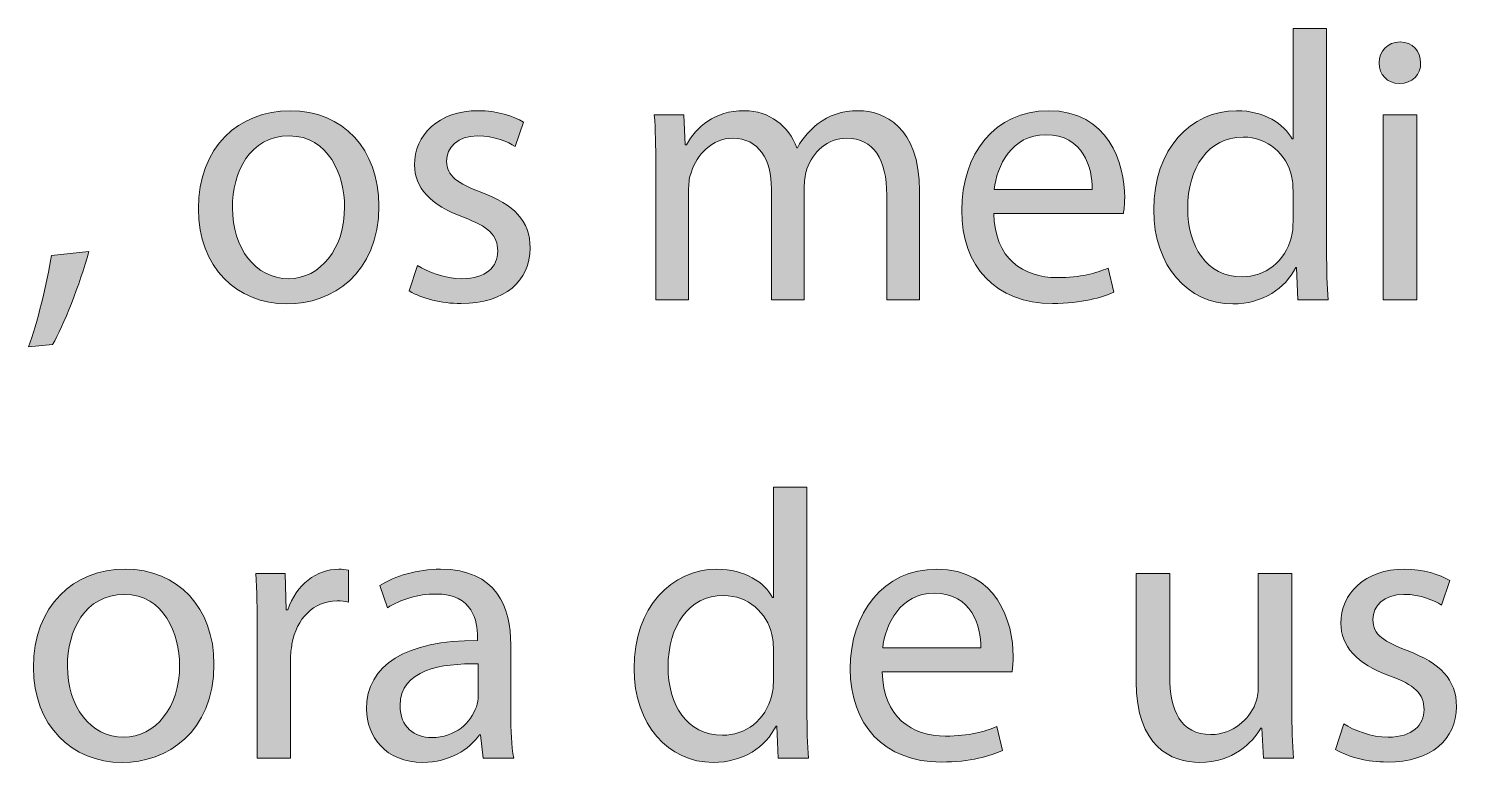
# Model space of a CAD drawing. Header units: inches. Extents: x -507 to 1392, y -754 to 68.
# Drawn here: x 1084.18 to 1121.58, y -216.06 to -196.85 of the extents above; entities that cross this region are included whole.
import ezdxf

# ---------------------------------------------------------------- set-up
doc = ezdxf.new("R2010")
doc.units = ezdxf.units.IN
doc.header["$MEASUREMENT"] = 0
doc.layers.add('back', color=7, linetype='Continuous')

# ---------------------------------------------------------------- blocks, each defined once
blk = doc.blocks.new('block 162')
at = {"layer": 'back', "true_color": 0x231f20}
h = blk.add_hatch(color=250, dxfattribs=at)
h.dxf.hatch_style = 2
edge = h.paths.add_edge_path()
edge.add_spline(control_points=[(1118.176, -196.851), (1118.176, -196.851), (1118.176, -202.697), (1118.176, -202.697), (1118.176, -203.127), (1118.186, -203.617), (1118.216, -203.947), (1118.216, -203.947), (1117.426, -203.947), (1117.426, -203.947), (1117.426, -203.947), (1117.387, -203.107), (1117.387, -203.107), (1117.387, -203.107), (1117.366, -203.107), (1117.366, -203.107), (1117.097, -203.647), (1116.507, -204.057), (1115.717, -204.057), (1114.548, -204.057), (1113.648, -203.067), (1113.648, -201.598), (1113.639, -199.989), (1114.638, -199), (1115.817, -199), (1116.557, -199), (1117.057, -199.349), (1117.276, -199.739), (1117.276, -199.739), (1117.296, -199.739), (1117.296, -199.739), (1117.296, -199.739), (1117.296, -196.851), (1117.296, -196.851), (1117.296, -196.851), (1118.176, -196.851), (1118.176, -196.851)], knot_values=[0, 0, 0, 0, 1, 1, 1, 2, 2, 2, 3, 3, 3, 4, 4, 4, 5, 5, 5, 6, 6, 6, 7, 7, 7, 8, 8, 8, 9, 9, 9, 10, 10, 10, 11, 11, 11, 12, 12, 12, 12], degree=3, periodic=1)
edge = h.paths.add_edge_path()
edge.add_spline(control_points=[(1117.296, -201.078), (1117.296, -200.968), (1117.286, -200.818), (1117.257, -200.708), (1117.126, -200.149), (1116.646, -199.689), (1115.987, -199.689), (1115.077, -199.689), (1114.538, -200.489), (1114.538, -201.558), (1114.538, -202.538), (1115.018, -203.347), (1115.967, -203.347), (1116.557, -203.347), (1117.097, -202.958), (1117.257, -202.298), (1117.286, -202.178), (1117.296, -202.058), (1117.296, -201.918), (1117.296, -201.918), (1117.296, -201.078), (1117.296, -201.078)], knot_values=[0, 0, 0, 0, 1, 1, 1, 2, 2, 2, 3, 3, 3, 4, 4, 4, 5, 5, 5, 6, 6, 6, 7, 7, 7, 7], degree=3, periodic=1)
h = blk.add_hatch(color=250, dxfattribs=at)
h.dxf.hatch_style = 2
edge = h.paths.add_edge_path()
edge.add_spline(control_points=[(1120.638, -197.75), (1120.647, -198.05), (1120.428, -198.29), (1120.078, -198.29), (1119.769, -198.29), (1119.549, -198.05), (1119.549, -197.75), (1119.549, -197.44), (1119.778, -197.201), (1120.098, -197.201), (1120.428, -197.201), (1120.638, -197.44), (1120.638, -197.75)], knot_values=[0, 0, 0, 0, 1, 1, 1, 2, 2, 2, 3, 3, 3, 4, 4, 4, 4], degree=3, periodic=1)
h.paths.add_polyline_path([(1119.658, -203.947), (1119.658, -199.109), (1120.538, -199.109), (1120.538, -203.947)])
h = blk.add_hatch(color=250, dxfattribs=at)
h.dxf.hatch_style = 2
edge = h.paths.add_edge_path()
edge.add_spline(control_points=[(1093.356, -201.488), (1093.356, -203.277), (1092.117, -204.057), (1090.947, -204.057), (1089.639, -204.057), (1088.629, -203.097), (1088.629, -201.568), (1088.629, -199.949), (1089.688, -199), (1091.027, -199), (1092.417, -199), (1093.356, -200.009), (1093.356, -201.488)], knot_values=[0, 0, 0, 0, 1, 1, 1, 2, 2, 2, 3, 3, 3, 4, 4, 4, 4], degree=3, periodic=1)
edge = h.paths.add_edge_path()
edge.add_spline(control_points=[(1089.519, -201.538), (1089.519, -202.598), (1090.128, -203.397), (1090.987, -203.397), (1091.827, -203.397), (1092.457, -202.607), (1092.457, -201.518), (1092.457, -200.699), (1092.047, -199.659), (1091.008, -199.659), (1089.968, -199.659), (1089.519, -200.619), (1089.519, -201.538)], knot_values=[0, 0, 0, 0, 1, 1, 1, 2, 2, 2, 3, 3, 3, 4, 4, 4, 4], degree=3, periodic=1)
h = blk.add_hatch(color=250, dxfattribs=at)
h.dxf.hatch_style = 2
edge = h.paths.add_edge_path()
edge.add_spline(control_points=[(1094.368, -203.047), (1094.628, -203.217), (1095.088, -203.397), (1095.527, -203.397), (1096.167, -203.397), (1096.468, -203.077), (1096.468, -202.677), (1096.468, -202.258), (1096.218, -202.028), (1095.567, -201.788), (1094.698, -201.478), (1094.288, -200.999), (1094.288, -200.419), (1094.288, -199.639), (1094.918, -199), (1095.958, -199), (1096.447, -199), (1096.877, -199.14), (1097.146, -199.299), (1097.146, -199.299), (1096.927, -199.939), (1096.927, -199.939), (1096.737, -199.819), (1096.388, -199.659), (1095.938, -199.659), (1095.418, -199.659), (1095.128, -199.959), (1095.128, -200.319), (1095.128, -200.719), (1095.418, -200.898), (1096.048, -201.138), (1096.887, -201.458), (1097.316, -201.878), (1097.316, -202.598), (1097.316, -203.447), (1096.657, -204.047), (1095.508, -204.047), (1094.979, -204.047), (1094.488, -203.917), (1094.148, -203.717), (1094.148, -203.717), (1094.368, -203.047), (1094.368, -203.047)], knot_values=[0, 0, 0, 0, 1, 1, 1, 2, 2, 2, 3, 3, 3, 4, 4, 4, 5, 5, 5, 6, 6, 6, 7, 7, 7, 8, 8, 8, 9, 9, 9, 10, 10, 10, 11, 11, 11, 12, 12, 12, 13, 13, 13, 14, 14, 14, 14], degree=3, periodic=1)
h = blk.add_hatch(color=250, dxfattribs=at)
h.dxf.hatch_style = 2
edge = h.paths.add_edge_path()
edge.add_spline(control_points=[(1100.608, -200.419), (1100.608, -199.919), (1100.599, -199.509), (1100.568, -199.109), (1100.568, -199.109), (1101.338, -199.109), (1101.338, -199.109), (1101.338, -199.109), (1101.378, -199.889), (1101.378, -199.889), (1101.378, -199.889), (1101.408, -199.889), (1101.408, -199.889), (1101.678, -199.429), (1102.128, -199), (1102.927, -199), (1103.587, -199), (1104.087, -199.399), (1104.297, -199.969), (1104.297, -199.969), (1104.316, -199.969), (1104.316, -199.969), (1104.467, -199.699), (1104.656, -199.489), (1104.856, -199.339), (1105.146, -199.12), (1105.466, -199), (1105.926, -199), (1106.565, -199), (1107.515, -199.419), (1107.515, -201.098), (1107.515, -201.098), (1107.515, -203.947), (1107.515, -203.947), (1107.515, -203.947), (1106.655, -203.947), (1106.655, -203.947), (1106.655, -203.947), (1106.655, -201.208), (1106.655, -201.208), (1106.655, -200.279), (1106.315, -199.719), (1105.605, -199.719), (1105.106, -199.719), (1104.716, -200.089), (1104.566, -200.519), (1104.526, -200.639), (1104.496, -200.798), (1104.496, -200.958), (1104.496, -200.958), (1104.496, -203.947), (1104.496, -203.947), (1104.496, -203.947), (1103.637, -203.947), (1103.637, -203.947), (1103.637, -203.947), (1103.637, -201.048), (1103.637, -201.048), (1103.637, -200.279), (1103.297, -199.719), (1102.627, -199.719), (1102.078, -199.719), (1101.678, -200.159), (1101.538, -200.599), (1101.488, -200.729), (1101.468, -200.878), (1101.468, -201.028), (1101.468, -201.028), (1101.468, -203.947), (1101.468, -203.947), (1101.468, -203.947), (1100.608, -203.947), (1100.608, -203.947), (1100.608, -203.947), (1100.608, -200.419), (1100.608, -200.419)], knot_values=[0, 0, 0, 0, 1, 1, 1, 2, 2, 2, 3, 3, 3, 4, 4, 4, 5, 5, 5, 6, 6, 6, 7, 7, 7, 8, 8, 8, 9, 9, 9, 10, 10, 10, 11, 11, 11, 12, 12, 12, 13, 13, 13, 14, 14, 14, 15, 15, 15, 16, 16, 16, 17, 17, 17, 18, 18, 18, 19, 19, 19, 20, 20, 20, 21, 21, 21, 22, 22, 22, 23, 23, 23, 24, 24, 24, 25, 25, 25, 25], degree=3, periodic=1)
h = blk.add_hatch(color=250, dxfattribs=at)
h.dxf.hatch_style = 2
edge = h.paths.add_edge_path()
edge.add_spline(control_points=[(1109.459, -201.688), (1109.479, -202.877), (1110.238, -203.367), (1111.117, -203.367), (1111.747, -203.367), (1112.127, -203.257), (1112.457, -203.117), (1112.457, -203.117), (1112.606, -203.747), (1112.606, -203.747), (1112.297, -203.887), (1111.768, -204.047), (1110.998, -204.047), (1109.509, -204.047), (1108.619, -203.067), (1108.619, -201.608), (1108.619, -200.149), (1109.479, -199), (1110.888, -199), (1112.467, -199), (1112.887, -200.389), (1112.887, -201.278), (1112.887, -201.458), (1112.867, -201.598), (1112.856, -201.688), (1112.856, -201.688), (1109.459, -201.688), (1109.459, -201.688)], knot_values=[0, 0, 0, 0, 1, 1, 1, 2, 2, 2, 3, 3, 3, 4, 4, 4, 5, 5, 5, 6, 6, 6, 7, 7, 7, 8, 8, 8, 9, 9, 9, 9], degree=3, periodic=1)
edge = h.paths.add_edge_path()
edge.add_spline(control_points=[(1112.037, -201.059), (1112.047, -200.499), (1111.808, -199.629), (1110.817, -199.629), (1109.929, -199.629), (1109.538, -200.449), (1109.469, -201.059), (1109.469, -201.059), (1112.037, -201.059), (1112.037, -201.059)], knot_values=[0, 0, 0, 0, 1, 1, 1, 2, 2, 2, 3, 3, 3, 3], degree=3, periodic=1)
h = blk.add_hatch(color=250, dxfattribs=at)
h.dxf.hatch_style = 2
edge = h.paths.add_edge_path()
edge.add_spline(control_points=[(1084.18, -205.176), (1084.399, -204.586), (1084.669, -203.517), (1084.779, -202.788), (1084.779, -202.788), (1085.759, -202.688), (1085.759, -202.688), (1085.528, -203.537), (1085.089, -204.646), (1084.81, -205.116), (1084.81, -205.116), (1084.18, -205.176), (1084.18, -205.176)], knot_values=[0, 0, 0, 0, 1, 1, 1, 2, 2, 2, 3, 3, 3, 4, 4, 4, 4], degree=3, periodic=1)
h = blk.add_hatch(color=250, dxfattribs=at)
h.dxf.hatch_style = 2
edge = h.paths.add_edge_path()
edge.add_spline(control_points=[(1104.566, -208.851), (1104.566, -208.851), (1104.566, -214.697), (1104.566, -214.697), (1104.566, -215.127), (1104.576, -215.617), (1104.606, -215.947), (1104.606, -215.947), (1103.816, -215.947), (1103.816, -215.947), (1103.816, -215.947), (1103.777, -215.107), (1103.777, -215.107), (1103.777, -215.107), (1103.757, -215.107), (1103.757, -215.107), (1103.487, -215.647), (1102.897, -216.057), (1102.107, -216.057), (1100.938, -216.057), (1100.039, -215.067), (1100.039, -213.598), (1100.029, -211.989), (1101.028, -211), (1102.208, -211), (1102.947, -211), (1103.447, -211.349), (1103.667, -211.739), (1103.667, -211.739), (1103.687, -211.739), (1103.687, -211.739), (1103.687, -211.739), (1103.687, -208.851), (1103.687, -208.851), (1103.687, -208.851), (1104.566, -208.851), (1104.566, -208.851)], knot_values=[0, 0, 0, 0, 1, 1, 1, 2, 2, 2, 3, 3, 3, 4, 4, 4, 5, 5, 5, 6, 6, 6, 7, 7, 7, 8, 8, 8, 9, 9, 9, 10, 10, 10, 11, 11, 11, 12, 12, 12, 12], degree=3, periodic=1)
edge = h.paths.add_edge_path()
edge.add_spline(control_points=[(1103.687, -213.078), (1103.687, -212.968), (1103.677, -212.818), (1103.647, -212.708), (1103.517, -212.149), (1103.037, -211.689), (1102.378, -211.689), (1101.468, -211.689), (1100.929, -212.489), (1100.929, -213.558), (1100.929, -214.538), (1101.408, -215.347), (1102.357, -215.347), (1102.947, -215.347), (1103.487, -214.958), (1103.647, -214.298), (1103.677, -214.178), (1103.687, -214.058), (1103.687, -213.918), (1103.687, -213.918), (1103.687, -213.078), (1103.687, -213.078)], knot_values=[0, 0, 0, 0, 1, 1, 1, 2, 2, 2, 3, 3, 3, 4, 4, 4, 5, 5, 5, 6, 6, 6, 7, 7, 7, 7], degree=3, periodic=1)
h = blk.add_hatch(color=250, dxfattribs=at)
h.dxf.hatch_style = 2
edge = h.paths.add_edge_path()
edge.add_spline(control_points=[(1089.036, -213.488), (1089.036, -215.277), (1087.797, -216.057), (1086.627, -216.057), (1085.318, -216.057), (1084.309, -215.097), (1084.309, -213.568), (1084.309, -211.949), (1085.368, -211), (1086.707, -211), (1088.097, -211), (1089.036, -212.009), (1089.036, -213.488)], knot_values=[0, 0, 0, 0, 1, 1, 1, 2, 2, 2, 3, 3, 3, 4, 4, 4, 4], degree=3, periodic=1)
edge = h.paths.add_edge_path()
edge.add_spline(control_points=[(1085.198, -213.538), (1085.198, -214.598), (1085.808, -215.397), (1086.667, -215.397), (1087.507, -215.397), (1088.137, -214.607), (1088.137, -213.518), (1088.137, -212.699), (1087.727, -211.659), (1086.688, -211.659), (1085.647, -211.659), (1085.198, -212.619), (1085.198, -213.538)], knot_values=[0, 0, 0, 0, 1, 1, 1, 2, 2, 2, 3, 3, 3, 4, 4, 4, 4], degree=3, periodic=1)
h = blk.add_hatch(color=250, dxfattribs=at)
h.dxf.hatch_style = 2
edge = h.paths.add_edge_path()
edge.add_spline(control_points=[(1090.169, -212.619), (1090.169, -212.049), (1090.159, -211.559), (1090.129, -211.109), (1090.129, -211.109), (1090.898, -211.109), (1090.898, -211.109), (1090.898, -211.109), (1090.929, -212.059), (1090.929, -212.059), (1090.929, -212.059), (1090.969, -212.059), (1090.969, -212.059), (1091.188, -211.409), (1091.718, -211), (1092.308, -211), (1092.408, -211), (1092.478, -211.009), (1092.558, -211.029), (1092.558, -211.029), (1092.558, -211.859), (1092.558, -211.859), (1092.468, -211.839), (1092.378, -211.829), (1092.258, -211.829), (1091.639, -211.829), (1091.198, -212.299), (1091.078, -212.958), (1091.059, -213.078), (1091.039, -213.218), (1091.039, -213.368), (1091.039, -213.368), (1091.039, -215.947), (1091.039, -215.947), (1091.039, -215.947), (1090.169, -215.947), (1090.169, -215.947), (1090.169, -215.947), (1090.169, -212.619), (1090.169, -212.619)], knot_values=[0, 0, 0, 0, 1, 1, 1, 2, 2, 2, 3, 3, 3, 4, 4, 4, 5, 5, 5, 6, 6, 6, 7, 7, 7, 8, 8, 8, 9, 9, 9, 10, 10, 10, 11, 11, 11, 12, 12, 12, 13, 13, 13, 13], degree=3, periodic=1)
h = blk.add_hatch(color=250, dxfattribs=at)
h.dxf.hatch_style = 2
edge = h.paths.add_edge_path()
edge.add_spline(control_points=[(1096.088, -215.947), (1096.088, -215.947), (1096.018, -215.337), (1096.018, -215.337), (1096.018, -215.337), (1095.988, -215.337), (1095.988, -215.337), (1095.718, -215.717), (1095.198, -216.057), (1094.509, -216.057), (1093.529, -216.057), (1093.029, -215.367), (1093.029, -214.667), (1093.029, -213.498), (1094.069, -212.858), (1095.938, -212.869), (1095.938, -212.869), (1095.938, -212.769), (1095.938, -212.769), (1095.938, -212.369), (1095.828, -211.649), (1094.839, -211.649), (1094.389, -211.649), (1093.919, -211.789), (1093.579, -212.009), (1093.579, -212.009), (1093.379, -211.429), (1093.379, -211.429), (1093.779, -211.169), (1094.358, -211), (1094.969, -211), (1096.447, -211), (1096.808, -212.009), (1096.808, -212.979), (1096.808, -212.979), (1096.808, -214.788), (1096.808, -214.788), (1096.808, -215.207), (1096.827, -215.617), (1096.888, -215.947), (1096.888, -215.947), (1096.088, -215.947), (1096.088, -215.947)], knot_values=[0, 0, 0, 0, 1, 1, 1, 2, 2, 2, 3, 3, 3, 4, 4, 4, 5, 5, 5, 6, 6, 6, 7, 7, 7, 8, 8, 8, 9, 9, 9, 10, 10, 10, 11, 11, 11, 12, 12, 12, 13, 13, 13, 14, 14, 14, 14], degree=3, periodic=1)
edge = h.paths.add_edge_path()
edge.add_spline(control_points=[(1095.958, -213.478), (1094.998, -213.458), (1093.909, -213.628), (1093.909, -214.567), (1093.909, -215.137), (1094.289, -215.407), (1094.738, -215.407), (1095.368, -215.407), (1095.768, -215.007), (1095.908, -214.598), (1095.938, -214.507), (1095.958, -214.408), (1095.958, -214.318), (1095.958, -214.318), (1095.958, -213.478), (1095.958, -213.478)], knot_values=[0, 0, 0, 0, 1, 1, 1, 2, 2, 2, 3, 3, 3, 4, 4, 4, 5, 5, 5, 5], degree=3, periodic=1)
h = blk.add_hatch(color=250, dxfattribs=at)
h.dxf.hatch_style = 2
edge = h.paths.add_edge_path()
edge.add_spline(control_points=[(1106.539, -213.688), (1106.559, -214.877), (1107.318, -215.367), (1108.197, -215.367), (1108.827, -215.367), (1109.207, -215.257), (1109.537, -215.117), (1109.537, -215.117), (1109.687, -215.747), (1109.687, -215.747), (1109.377, -215.887), (1108.848, -216.047), (1108.078, -216.047), (1106.589, -216.047), (1105.699, -215.067), (1105.699, -213.608), (1105.699, -212.149), (1106.559, -211), (1107.968, -211), (1109.547, -211), (1109.967, -212.389), (1109.967, -213.278), (1109.967, -213.458), (1109.947, -213.598), (1109.937, -213.688), (1109.937, -213.688), (1106.539, -213.688), (1106.539, -213.688)], knot_values=[0, 0, 0, 0, 1, 1, 1, 2, 2, 2, 3, 3, 3, 4, 4, 4, 5, 5, 5, 6, 6, 6, 7, 7, 7, 8, 8, 8, 9, 9, 9, 9], degree=3, periodic=1)
edge = h.paths.add_edge_path()
edge.add_spline(control_points=[(1109.117, -213.059), (1109.127, -212.499), (1108.888, -211.629), (1107.897, -211.629), (1107.009, -211.629), (1106.618, -212.449), (1106.549, -213.059), (1106.549, -213.059), (1109.117, -213.059), (1109.117, -213.059)], knot_values=[0, 0, 0, 0, 1, 1, 1, 2, 2, 2, 3, 3, 3, 3], degree=3, periodic=1)
h = blk.add_hatch(color=250, dxfattribs=at)
h.dxf.hatch_style = 2
edge = h.paths.add_edge_path()
edge.add_spline(control_points=[(1117.267, -214.627), (1117.267, -215.127), (1117.276, -215.567), (1117.307, -215.947), (1117.307, -215.947), (1116.527, -215.947), (1116.527, -215.947), (1116.527, -215.947), (1116.478, -215.157), (1116.478, -215.157), (1116.478, -215.157), (1116.457, -215.157), (1116.457, -215.157), (1116.228, -215.547), (1115.718, -216.057), (1114.858, -216.057), (1114.099, -216.057), (1113.188, -215.637), (1113.188, -213.938), (1113.188, -213.938), (1113.188, -211.109), (1113.188, -211.109), (1113.188, -211.109), (1114.068, -211.109), (1114.068, -211.109), (1114.068, -211.109), (1114.068, -213.788), (1114.068, -213.788), (1114.068, -214.708), (1114.349, -215.327), (1115.147, -215.327), (1115.737, -215.327), (1116.147, -214.917), (1116.308, -214.527), (1116.357, -214.397), (1116.387, -214.238), (1116.387, -214.078), (1116.387, -214.078), (1116.387, -211.109), (1116.387, -211.109), (1116.387, -211.109), (1117.267, -211.109), (1117.267, -211.109), (1117.267, -211.109), (1117.267, -214.627), (1117.267, -214.627)], knot_values=[0, 0, 0, 0, 1, 1, 1, 2, 2, 2, 3, 3, 3, 4, 4, 4, 5, 5, 5, 6, 6, 6, 7, 7, 7, 8, 8, 8, 9, 9, 9, 10, 10, 10, 11, 11, 11, 12, 12, 12, 13, 13, 13, 14, 14, 14, 15, 15, 15, 15], degree=3, periodic=1)
h = blk.add_hatch(color=250, dxfattribs=at)
h.dxf.hatch_style = 2
edge = h.paths.add_edge_path()
edge.add_spline(control_points=[(1118.628, -215.047), (1118.888, -215.217), (1119.348, -215.397), (1119.787, -215.397), (1120.427, -215.397), (1120.728, -215.077), (1120.728, -214.677), (1120.728, -214.258), (1120.478, -214.028), (1119.827, -213.788), (1118.958, -213.478), (1118.548, -212.999), (1118.548, -212.419), (1118.548, -211.639), (1119.178, -211), (1120.218, -211), (1120.707, -211), (1121.137, -211.14), (1121.406, -211.299), (1121.406, -211.299), (1121.187, -211.939), (1121.187, -211.939), (1120.997, -211.819), (1120.647, -211.659), (1120.197, -211.659), (1119.678, -211.659), (1119.388, -211.959), (1119.388, -212.319), (1119.388, -212.719), (1119.678, -212.898), (1120.308, -213.138), (1121.146, -213.458), (1121.576, -213.878), (1121.576, -214.598), (1121.576, -215.447), (1120.917, -216.047), (1119.768, -216.047), (1119.238, -216.047), (1118.748, -215.917), (1118.408, -215.717), (1118.408, -215.717), (1118.628, -215.047), (1118.628, -215.047)], knot_values=[0, 0, 0, 0, 1, 1, 1, 2, 2, 2, 3, 3, 3, 4, 4, 4, 5, 5, 5, 6, 6, 6, 7, 7, 7, 8, 8, 8, 9, 9, 9, 10, 10, 10, 11, 11, 11, 12, 12, 12, 13, 13, 13, 14, 14, 14, 14], degree=3, periodic=1)
at = {"layer": 'back', "lineweight": 0}
blk.add_lwpolyline([(1119.658, -203.947), (1119.658, -199.109), (1120.538, -199.109), (1120.538, -203.947), (1119.658, -203.947)], dxfattribs=at)
for points, knots in [([(1118.176, -196.851), (1118.176, -196.851), (1118.176, -202.697), (1118.176, -202.697), (1118.176, -203.127), (1118.186, -203.617), (1118.216, -203.947), (1118.216, -203.947), (1117.426, -203.947), (1117.426, -203.947), (1117.426, -203.947), (1117.387, -203.107), (1117.387, -203.107), (1117.387, -203.107), (1117.366, -203.107), (1117.366, -203.107), (1117.097, -203.647), (1116.507, -204.057), (1115.717, -204.057), (1114.548, -204.057), (1113.648, -203.067), (1113.648, -201.598), (1113.639, -199.989), (1114.638, -199), (1115.817, -199), (1116.557, -199), (1117.057, -199.349), (1117.276, -199.739), (1117.276, -199.739), (1117.296, -199.739), (1117.296, -199.739), (1117.296, -199.739), (1117.296, -196.851), (1117.296, -196.851), (1117.296, -196.851), (1118.176, -196.851), (1118.176, -196.851)], [0, 0, 0, 0, 1, 1, 1, 2, 2, 2, 3, 3, 3, 4, 4, 4, 5, 5, 5, 6, 6, 6, 7, 7, 7, 8, 8, 8, 9, 9, 9, 10, 10, 10, 11, 11, 11, 12, 12, 12, 12]), ([(1120.638, -197.75), (1120.647, -198.05), (1120.428, -198.29), (1120.078, -198.29), (1119.769, -198.29), (1119.549, -198.05), (1119.549, -197.75), (1119.549, -197.44), (1119.778, -197.201), (1120.098, -197.201), (1120.428, -197.201), (1120.638, -197.44), (1120.638, -197.75)], [0, 0, 0, 0, 1, 1, 1, 2, 2, 2, 3, 3, 3, 4, 4, 4, 4]), ([(1093.356, -201.488), (1093.356, -203.277), (1092.117, -204.057), (1090.947, -204.057), (1089.639, -204.057), (1088.629, -203.097), (1088.629, -201.568), (1088.629, -199.949), (1089.688, -199), (1091.027, -199), (1092.417, -199), (1093.356, -200.009), (1093.356, -201.488)], [0, 0, 0, 0, 1, 1, 1, 2, 2, 2, 3, 3, 3, 4, 4, 4, 4]), ([(1094.368, -203.047), (1094.628, -203.217), (1095.088, -203.397), (1095.527, -203.397), (1096.167, -203.397), (1096.468, -203.077), (1096.468, -202.677), (1096.468, -202.258), (1096.218, -202.028), (1095.567, -201.788), (1094.698, -201.478), (1094.288, -200.999), (1094.288, -200.419), (1094.288, -199.639), (1094.918, -199), (1095.958, -199), (1096.447, -199), (1096.877, -199.14), (1097.146, -199.299), (1097.146, -199.299), (1096.927, -199.939), (1096.927, -199.939), (1096.737, -199.819), (1096.388, -199.659), (1095.938, -199.659), (1095.418, -199.659), (1095.128, -199.959), (1095.128, -200.319), (1095.128, -200.719), (1095.418, -200.898), (1096.048, -201.138), (1096.887, -201.458), (1097.316, -201.878), (1097.316, -202.598), (1097.316, -203.447), (1096.657, -204.047), (1095.508, -204.047), (1094.979, -204.047), (1094.488, -203.917), (1094.148, -203.717), (1094.148, -203.717), (1094.368, -203.047), (1094.368, -203.047)], [0, 0, 0, 0, 1, 1, 1, 2, 2, 2, 3, 3, 3, 4, 4, 4, 5, 5, 5, 6, 6, 6, 7, 7, 7, 8, 8, 8, 9, 9, 9, 10, 10, 10, 11, 11, 11, 12, 12, 12, 13, 13, 13, 14, 14, 14, 14]), ([(1100.608, -200.419), (1100.608, -199.919), (1100.599, -199.509), (1100.568, -199.109), (1100.568, -199.109), (1101.338, -199.109), (1101.338, -199.109), (1101.338, -199.109), (1101.378, -199.889), (1101.378, -199.889), (1101.378, -199.889), (1101.408, -199.889), (1101.408, -199.889), (1101.678, -199.429), (1102.128, -199), (1102.927, -199), (1103.587, -199), (1104.087, -199.399), (1104.297, -199.969), (1104.297, -199.969), (1104.316, -199.969), (1104.316, -199.969), (1104.467, -199.699), (1104.656, -199.489), (1104.856, -199.339), (1105.146, -199.12), (1105.466, -199), (1105.926, -199), (1106.565, -199), (1107.515, -199.419), (1107.515, -201.098), (1107.515, -201.098), (1107.515, -203.947), (1107.515, -203.947), (1107.515, -203.947), (1106.655, -203.947), (1106.655, -203.947), (1106.655, -203.947), (1106.655, -201.208), (1106.655, -201.208), (1106.655, -200.279), (1106.315, -199.719), (1105.605, -199.719), (1105.106, -199.719), (1104.716, -200.089), (1104.566, -200.519), (1104.526, -200.639), (1104.496, -200.798), (1104.496, -200.958), (1104.496, -200.958), (1104.496, -203.947), (1104.496, -203.947), (1104.496, -203.947), (1103.637, -203.947), (1103.637, -203.947), (1103.637, -203.947), (1103.637, -201.048), (1103.637, -201.048), (1103.637, -200.279), (1103.297, -199.719), (1102.627, -199.719), (1102.078, -199.719), (1101.678, -200.159), (1101.538, -200.599), (1101.488, -200.729), (1101.468, -200.878), (1101.468, -201.028), (1101.468, -201.028), (1101.468, -203.947), (1101.468, -203.947), (1101.468, -203.947), (1100.608, -203.947), (1100.608, -203.947), (1100.608, -203.947), (1100.608, -200.419), (1100.608, -200.419)], [0, 0, 0, 0, 1, 1, 1, 2, 2, 2, 3, 3, 3, 4, 4, 4, 5, 5, 5, 6, 6, 6, 7, 7, 7, 8, 8, 8, 9, 9, 9, 10, 10, 10, 11, 11, 11, 12, 12, 12, 13, 13, 13, 14, 14, 14, 15, 15, 15, 16, 16, 16, 17, 17, 17, 18, 18, 18, 19, 19, 19, 20, 20, 20, 21, 21, 21, 22, 22, 22, 23, 23, 23, 24, 24, 24, 25, 25, 25, 25]), ([(1109.459, -201.688), (1109.479, -202.877), (1110.238, -203.367), (1111.117, -203.367), (1111.747, -203.367), (1112.127, -203.257), (1112.457, -203.117), (1112.457, -203.117), (1112.606, -203.747), (1112.606, -203.747), (1112.297, -203.887), (1111.768, -204.047), (1110.998, -204.047), (1109.509, -204.047), (1108.619, -203.067), (1108.619, -201.608), (1108.619, -200.149), (1109.479, -199), (1110.888, -199), (1112.467, -199), (1112.887, -200.389), (1112.887, -201.278), (1112.887, -201.458), (1112.867, -201.598), (1112.856, -201.688), (1112.856, -201.688), (1109.459, -201.688), (1109.459, -201.688)], [0, 0, 0, 0, 1, 1, 1, 2, 2, 2, 3, 3, 3, 4, 4, 4, 5, 5, 5, 6, 6, 6, 7, 7, 7, 8, 8, 8, 9, 9, 9, 9]), ([(1089.519, -201.538), (1089.519, -202.598), (1090.128, -203.397), (1090.987, -203.397), (1091.827, -203.397), (1092.457, -202.607), (1092.457, -201.518), (1092.457, -200.699), (1092.047, -199.659), (1091.008, -199.659), (1089.968, -199.659), (1089.519, -200.619), (1089.519, -201.538)], [0, 0, 0, 0, 1, 1, 1, 2, 2, 2, 3, 3, 3, 4, 4, 4, 4]), ([(1112.037, -201.059), (1112.047, -200.499), (1111.808, -199.629), (1110.817, -199.629), (1109.929, -199.629), (1109.538, -200.449), (1109.469, -201.059), (1109.469, -201.059), (1112.037, -201.059), (1112.037, -201.059)], [0, 0, 0, 0, 1, 1, 1, 2, 2, 2, 3, 3, 3, 3]), ([(1117.296, -201.078), (1117.296, -200.968), (1117.286, -200.818), (1117.257, -200.708), (1117.126, -200.149), (1116.646, -199.689), (1115.987, -199.689), (1115.077, -199.689), (1114.538, -200.489), (1114.538, -201.558), (1114.538, -202.538), (1115.018, -203.347), (1115.967, -203.347), (1116.557, -203.347), (1117.097, -202.958), (1117.257, -202.298), (1117.286, -202.178), (1117.296, -202.058), (1117.296, -201.918), (1117.296, -201.918), (1117.296, -201.078), (1117.296, -201.078)], [0, 0, 0, 0, 1, 1, 1, 2, 2, 2, 3, 3, 3, 4, 4, 4, 5, 5, 5, 6, 6, 6, 7, 7, 7, 7]), ([(1084.18, -205.176), (1084.399, -204.586), (1084.669, -203.517), (1084.779, -202.788), (1084.779, -202.788), (1085.759, -202.688), (1085.759, -202.688), (1085.528, -203.537), (1085.089, -204.646), (1084.81, -205.116), (1084.81, -205.116), (1084.18, -205.176), (1084.18, -205.176)], [0, 0, 0, 0, 1, 1, 1, 2, 2, 2, 3, 3, 3, 4, 4, 4, 4]), ([(1104.566, -208.851), (1104.566, -208.851), (1104.566, -214.697), (1104.566, -214.697), (1104.566, -215.127), (1104.576, -215.617), (1104.606, -215.947), (1104.606, -215.947), (1103.816, -215.947), (1103.816, -215.947), (1103.816, -215.947), (1103.777, -215.107), (1103.777, -215.107), (1103.777, -215.107), (1103.757, -215.107), (1103.757, -215.107), (1103.487, -215.647), (1102.897, -216.057), (1102.107, -216.057), (1100.938, -216.057), (1100.039, -215.067), (1100.039, -213.598), (1100.029, -211.989), (1101.028, -211), (1102.208, -211), (1102.947, -211), (1103.447, -211.349), (1103.667, -211.739), (1103.667, -211.739), (1103.687, -211.739), (1103.687, -211.739), (1103.687, -211.739), (1103.687, -208.851), (1103.687, -208.851), (1103.687, -208.851), (1104.566, -208.851), (1104.566, -208.851)], [0, 0, 0, 0, 1, 1, 1, 2, 2, 2, 3, 3, 3, 4, 4, 4, 5, 5, 5, 6, 6, 6, 7, 7, 7, 8, 8, 8, 9, 9, 9, 10, 10, 10, 11, 11, 11, 12, 12, 12, 12]), ([(1089.036, -213.488), (1089.036, -215.277), (1087.797, -216.057), (1086.627, -216.057), (1085.318, -216.057), (1084.309, -215.097), (1084.309, -213.568), (1084.309, -211.949), (1085.368, -211), (1086.707, -211), (1088.097, -211), (1089.036, -212.009), (1089.036, -213.488)], [0, 0, 0, 0, 1, 1, 1, 2, 2, 2, 3, 3, 3, 4, 4, 4, 4]), ([(1090.169, -212.619), (1090.169, -212.049), (1090.159, -211.559), (1090.129, -211.109), (1090.129, -211.109), (1090.898, -211.109), (1090.898, -211.109), (1090.898, -211.109), (1090.929, -212.059), (1090.929, -212.059), (1090.929, -212.059), (1090.969, -212.059), (1090.969, -212.059), (1091.188, -211.409), (1091.718, -211), (1092.308, -211), (1092.408, -211), (1092.478, -211.009), (1092.558, -211.029), (1092.558, -211.029), (1092.558, -211.859), (1092.558, -211.859), (1092.468, -211.839), (1092.378, -211.829), (1092.258, -211.829), (1091.639, -211.829), (1091.198, -212.299), (1091.078, -212.958), (1091.059, -213.078), (1091.039, -213.218), (1091.039, -213.368), (1091.039, -213.368), (1091.039, -215.947), (1091.039, -215.947), (1091.039, -215.947), (1090.169, -215.947), (1090.169, -215.947), (1090.169, -215.947), (1090.169, -212.619), (1090.169, -212.619)], [0, 0, 0, 0, 1, 1, 1, 2, 2, 2, 3, 3, 3, 4, 4, 4, 5, 5, 5, 6, 6, 6, 7, 7, 7, 8, 8, 8, 9, 9, 9, 10, 10, 10, 11, 11, 11, 12, 12, 12, 13, 13, 13, 13]), ([(1096.088, -215.947), (1096.088, -215.947), (1096.018, -215.337), (1096.018, -215.337), (1096.018, -215.337), (1095.988, -215.337), (1095.988, -215.337), (1095.718, -215.717), (1095.198, -216.057), (1094.509, -216.057), (1093.529, -216.057), (1093.029, -215.367), (1093.029, -214.667), (1093.029, -213.498), (1094.069, -212.858), (1095.938, -212.869), (1095.938, -212.869), (1095.938, -212.769), (1095.938, -212.769), (1095.938, -212.369), (1095.828, -211.649), (1094.839, -211.649), (1094.389, -211.649), (1093.919, -211.789), (1093.579, -212.009), (1093.579, -212.009), (1093.379, -211.429), (1093.379, -211.429), (1093.779, -211.169), (1094.358, -211), (1094.969, -211), (1096.447, -211), (1096.808, -212.009), (1096.808, -212.979), (1096.808, -212.979), (1096.808, -214.788), (1096.808, -214.788), (1096.808, -215.207), (1096.827, -215.617), (1096.888, -215.947), (1096.888, -215.947), (1096.088, -215.947), (1096.088, -215.947)], [0, 0, 0, 0, 1, 1, 1, 2, 2, 2, 3, 3, 3, 4, 4, 4, 5, 5, 5, 6, 6, 6, 7, 7, 7, 8, 8, 8, 9, 9, 9, 10, 10, 10, 11, 11, 11, 12, 12, 12, 13, 13, 13, 14, 14, 14, 14]), ([(1106.539, -213.688), (1106.559, -214.877), (1107.318, -215.367), (1108.197, -215.367), (1108.827, -215.367), (1109.207, -215.257), (1109.537, -215.117), (1109.537, -215.117), (1109.687, -215.747), (1109.687, -215.747), (1109.377, -215.887), (1108.848, -216.047), (1108.078, -216.047), (1106.589, -216.047), (1105.699, -215.067), (1105.699, -213.608), (1105.699, -212.149), (1106.559, -211), (1107.968, -211), (1109.547, -211), (1109.967, -212.389), (1109.967, -213.278), (1109.967, -213.458), (1109.947, -213.598), (1109.937, -213.688), (1109.937, -213.688), (1106.539, -213.688), (1106.539, -213.688)], [0, 0, 0, 0, 1, 1, 1, 2, 2, 2, 3, 3, 3, 4, 4, 4, 5, 5, 5, 6, 6, 6, 7, 7, 7, 8, 8, 8, 9, 9, 9, 9]), ([(1117.267, -214.627), (1117.267, -215.127), (1117.276, -215.567), (1117.307, -215.947), (1117.307, -215.947), (1116.527, -215.947), (1116.527, -215.947), (1116.527, -215.947), (1116.478, -215.157), (1116.478, -215.157), (1116.478, -215.157), (1116.457, -215.157), (1116.457, -215.157), (1116.228, -215.547), (1115.718, -216.057), (1114.858, -216.057), (1114.099, -216.057), (1113.188, -215.637), (1113.188, -213.938), (1113.188, -213.938), (1113.188, -211.109), (1113.188, -211.109), (1113.188, -211.109), (1114.068, -211.109), (1114.068, -211.109), (1114.068, -211.109), (1114.068, -213.788), (1114.068, -213.788), (1114.068, -214.708), (1114.349, -215.327), (1115.147, -215.327), (1115.737, -215.327), (1116.147, -214.917), (1116.308, -214.527), (1116.357, -214.397), (1116.387, -214.238), (1116.387, -214.078), (1116.387, -214.078), (1116.387, -211.109), (1116.387, -211.109), (1116.387, -211.109), (1117.267, -211.109), (1117.267, -211.109), (1117.267, -211.109), (1117.267, -214.627), (1117.267, -214.627)], [0, 0, 0, 0, 1, 1, 1, 2, 2, 2, 3, 3, 3, 4, 4, 4, 5, 5, 5, 6, 6, 6, 7, 7, 7, 8, 8, 8, 9, 9, 9, 10, 10, 10, 11, 11, 11, 12, 12, 12, 13, 13, 13, 14, 14, 14, 15, 15, 15, 15]), ([(1118.628, -215.047), (1118.888, -215.217), (1119.348, -215.397), (1119.787, -215.397), (1120.427, -215.397), (1120.728, -215.077), (1120.728, -214.677), (1120.728, -214.258), (1120.478, -214.028), (1119.827, -213.788), (1118.958, -213.478), (1118.548, -212.999), (1118.548, -212.419), (1118.548, -211.639), (1119.178, -211), (1120.218, -211), (1120.707, -211), (1121.137, -211.14), (1121.406, -211.299), (1121.406, -211.299), (1121.187, -211.939), (1121.187, -211.939), (1120.997, -211.819), (1120.647, -211.659), (1120.197, -211.659), (1119.678, -211.659), (1119.388, -211.959), (1119.388, -212.319), (1119.388, -212.719), (1119.678, -212.898), (1120.308, -213.138), (1121.146, -213.458), (1121.576, -213.878), (1121.576, -214.598), (1121.576, -215.447), (1120.917, -216.047), (1119.768, -216.047), (1119.238, -216.047), (1118.748, -215.917), (1118.408, -215.717), (1118.408, -215.717), (1118.628, -215.047), (1118.628, -215.047)], [0, 0, 0, 0, 1, 1, 1, 2, 2, 2, 3, 3, 3, 4, 4, 4, 5, 5, 5, 6, 6, 6, 7, 7, 7, 8, 8, 8, 9, 9, 9, 10, 10, 10, 11, 11, 11, 12, 12, 12, 13, 13, 13, 14, 14, 14, 14]), ([(1085.198, -213.538), (1085.198, -214.598), (1085.808, -215.397), (1086.667, -215.397), (1087.507, -215.397), (1088.137, -214.607), (1088.137, -213.518), (1088.137, -212.699), (1087.727, -211.659), (1086.688, -211.659), (1085.647, -211.659), (1085.198, -212.619), (1085.198, -213.538)], [0, 0, 0, 0, 1, 1, 1, 2, 2, 2, 3, 3, 3, 4, 4, 4, 4]), ([(1109.117, -213.059), (1109.127, -212.499), (1108.888, -211.629), (1107.897, -211.629), (1107.009, -211.629), (1106.618, -212.449), (1106.549, -213.059), (1106.549, -213.059), (1109.117, -213.059), (1109.117, -213.059)], [0, 0, 0, 0, 1, 1, 1, 2, 2, 2, 3, 3, 3, 3]), ([(1103.687, -213.078), (1103.687, -212.968), (1103.677, -212.818), (1103.647, -212.708), (1103.517, -212.149), (1103.037, -211.689), (1102.378, -211.689), (1101.468, -211.689), (1100.929, -212.489), (1100.929, -213.558), (1100.929, -214.538), (1101.408, -215.347), (1102.357, -215.347), (1102.947, -215.347), (1103.487, -214.958), (1103.647, -214.298), (1103.677, -214.178), (1103.687, -214.058), (1103.687, -213.918), (1103.687, -213.918), (1103.687, -213.078), (1103.687, -213.078)], [0, 0, 0, 0, 1, 1, 1, 2, 2, 2, 3, 3, 3, 4, 4, 4, 5, 5, 5, 6, 6, 6, 7, 7, 7, 7]), ([(1095.958, -213.478), (1094.998, -213.458), (1093.909, -213.628), (1093.909, -214.567), (1093.909, -215.137), (1094.289, -215.407), (1094.738, -215.407), (1095.368, -215.407), (1095.768, -215.007), (1095.908, -214.598), (1095.938, -214.507), (1095.958, -214.408), (1095.958, -214.318), (1095.958, -214.318), (1095.958, -213.478), (1095.958, -213.478)], [0, 0, 0, 0, 1, 1, 1, 2, 2, 2, 3, 3, 3, 4, 4, 4, 5, 5, 5, 5])]:
    blk.add_open_spline(points, degree=3, knots=knots, dxfattribs=at)

msp = doc.modelspace()

# ---------------------------------------------------------------- block references
at = {"layer": 'back'}
msp.add_blockref('block 162', (0, 0), dxfattribs=at)

doc.saveas('drawing.dxf')
